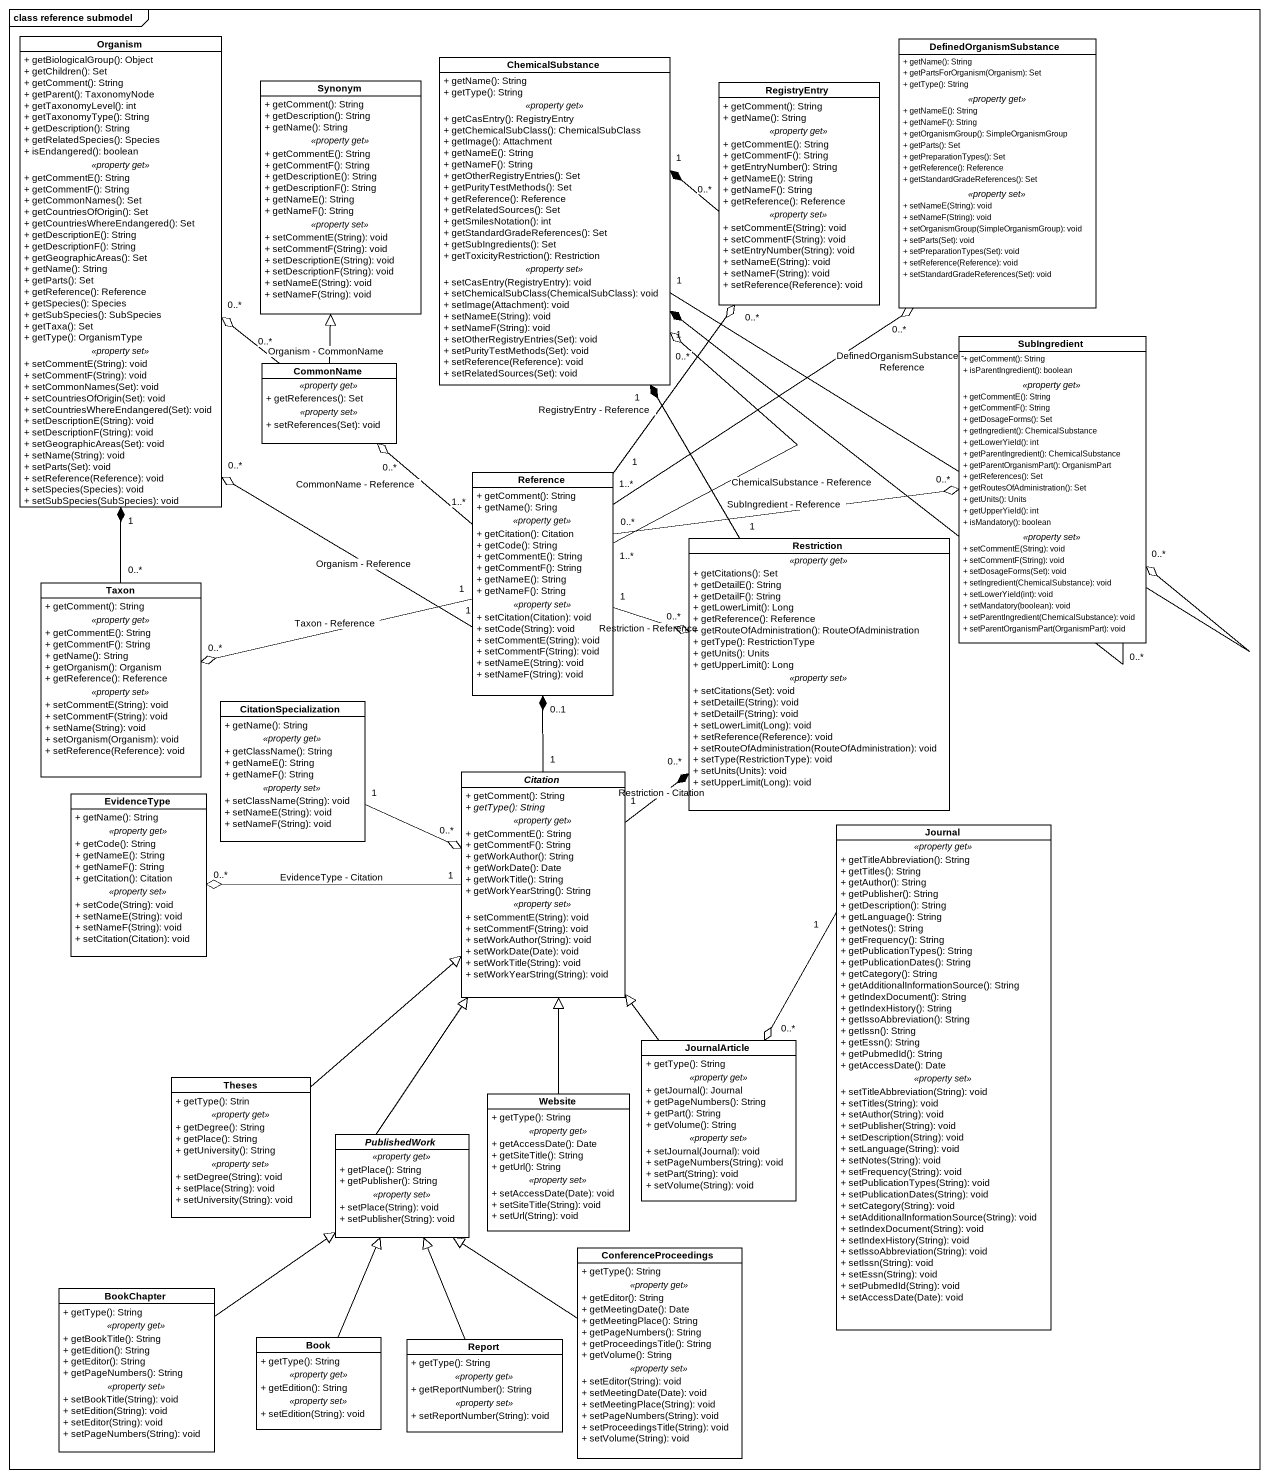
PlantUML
@startuml
mainframe class reference submodel
hide circle
hide empty members
skinparam classAttributeIconSize 0
class Organism {
  + getBiologicalGroup(): Object
  + getChildren(): Set
  + getComment(): String
  + getParent(): TaxonomyNode
  + getTaxonomyLevel(): int
  + getTaxonomyType(): String
  + getDescription(): String
  + getRelatedSpecies(): Species
  + isEndangered(): boolean
  .. <<property get>> ..
  + getCommentE(): String
  + getCommentF(): String
  + getCommonNames(): Set
  + getCountriesOfOrigin(): Set
  + getCountriesWhereEndangered(): Set
  + getDescriptionE(): String
  + getDescriptionF(): String
  + getGeographicAreas(): Set
  + getName(): String
  + getParts(): Set
  + getReference(): Reference
  + getSpecies(): Species
  + getSubSpecies(): SubSpecies
  + getTaxa(): Set
  + getType(): OrganismType
  .. <<property set>> ..
  + setCommentE(String): void
  + setCommentF(String): void
  + setCommonNames(Set): void
  + setCountriesOfOrigin(Set): void
  + setCountriesWhereEndangered(Set): void
  + setDescriptionE(String): void
  + setDescriptionF(String): void
  + setGeographicAreas(Set): void
  + setName(String): void
  + setParts(Set): void
  + setReference(Reference): void
  + setSpecies(Species): void
  + setSubSpecies(SubSpecies): void
}
class DefinedOrganismSubstance {
  + getName(): String
  + getPartsForOrganism(Organism): Set
  + getType(): String
  .. <<property get>> ..
  + getNameE(): String
  + getNameF(): String
  + getOrganismGroup(): SimpleOrganismGroup
  + getParts(): Set
  + getPreparationTypes(): Set
  + getReference(): Reference
  + getStandardGradeReferences(): Set
  .. <<property set>> ..
  + setNameE(String): void
  + setNameF(String): void
  + setOrganismGroup(SimpleOrganismGroup): void
  + setParts(Set): void
  + setPreparationTypes(Set): void
  + setReference(Reference): void
  + setStandardGradeReferences(Set): void
}
class Synonym {
  + getComment(): String
  + getDescription(): String
  + getName(): String
  .. <<property get>> ..
  + getCommentE(): String
  + getCommentF(): String
  + getDescriptionE(): String
  + getDescriptionF(): String
  + getNameE(): String
  + getNameF(): String
  .. <<property set>> ..
  + setCommentE(String): void
  + setCommentF(String): void
  + setDescriptionE(String): void
  + setDescriptionF(String): void
  + setNameE(String): void
  + setNameF(String): void
}
class ChemicalSubstance {
  + getName(): String
  + getType(): String
  .. <<property get>> ..
  + getCasEntry(): RegistryEntry
  + getChemicalSubClass(): ChemicalSubClass
  + getImage(): Attachment
  + getNameE(): String
  + getNameF(): String
  + getOtherRegistryEntries(): Set
  + getPurityTestMethods(): Set
  + getReference(): Reference
  + getRelatedSources(): Set
  + getSmilesNotation(): int
  + getStandardGradeReferences(): Set
  + getSubIngredients(): Set
  + getToxicityRestriction(): Restriction
  .. <<property set>> ..
  + setCasEntry(RegistryEntry): void
  + setChemicalSubClass(ChemicalSubClass): void
  + setImage(Attachment): void
  + setNameE(String): void
  + setNameF(String): void
  + setOtherRegistryEntries(Set): void
  + setPurityTestMethods(Set): void
  + setReference(Reference): void
  + setRelatedSources(Set): void
}
class RegistryEntry {
  + getComment(): String
  + getName(): String
  .. <<property get>> ..
  + getCommentE(): String
  + getCommentF(): String
  + getEntryNumber(): String
  + getNameE(): String
  + getNameF(): String
  + getReference(): Reference
  .. <<property set>> ..
  + setCommentE(String): void
  + setCommentF(String): void
  + setEntryNumber(String): void
  + setNameE(String): void
  + setNameF(String): void
  + setReference(Reference): void
}
class SubIngredient {
  + getComment(): String
  + isParentIngredient(): boolean
  .. <<property get>> ..
  + getCommentE(): String
  + getCommentF(): String
  + getDosageForms(): Set
  + getIngredient(): ChemicalSubstance
  + getLowerYield(): int
  + getParentIngredient(): ChemicalSubstance
  + getParentOrganismPart(): OrganismPart
  + getReferences(): Set
  + getRoutesOfAdministration(): Set
  + getUnits(): Units
  + getUpperYield(): int
  + isMandatory(): boolean
  .. <<property set>> ..
  + setCommentE(String): void
  + setCommentF(String): void
  + setDosageForms(Set): void
  + setIngredient(ChemicalSubstance): void
  + setLowerYield(int): void
  + setMandatory(boolean): void
  + setParentIngredient(ChemicalSubstance): void
  + setParentOrganismPart(OrganismPart): void
}
class CommonName {
  .. <<property get>> ..
  + getReferences(): Set
  .. <<property set>> ..
  + setReferences(Set): void
}
class Reference {
  + getComment(): String
  + getName(): Sring
  .. <<property get>> ..
  + getCitation(): Citation
  + getCode(): String
  + getCommentE(): String
  + getCommentF(): String
  + getNameE(): String
  + getNameF(): String
  .. <<property set>> ..
  + setCitation(Citation): void
  + setCode(String): void
  + setCommentE(String): void
  + setCommentF(String): void
  + setNameE(String): void
  + setNameF(String): void
}
class Restriction {
  .. <<property get>> ..
  + getCitations(): Set
  + getDetailE(): String
  + getDetailF(): String
  + getLowerLimit(): Long
  + getReference(): Reference
  + getRouteOfAdministration(): RouteOfAdministration
  + getType(): RestrictionType
  + getUnits(): Units
  + getUpperLimit(): Long
  .. <<property set>> ..
  + setCitations(Set): void
  + setDetailE(String): void
  + setDetailF(String): void
  + setLowerLimit(Long): void
  + setReference(Reference): void
  + setRouteOfAdministration(RouteOfAdministration): void
  + setType(RestrictionType): void
  + setUnits(Units): void
  + setUpperLimit(Long): void
}
class Taxon {
  + getComment(): String
  .. <<property get>> ..
  + getCommentE(): String
  + getCommentF(): String
  + getName(): String
  + getOrganism(): Organism
  + getReference(): Reference
  .. <<property set>> ..
  + setCommentE(String): void
  + setCommentF(String): void
  + setName(String): void
  + setOrganism(Organism): void
  + setReference(Reference): void
}
class CitationSpecialization {
  + getName(): String
  .. <<property get>> ..
  + getClassName(): String
  + getNameE(): String
  + getNameF(): String
  .. <<property set>> ..
  + setClassName(String): void
  + setNameE(String): void
  + setNameF(String): void
}
abstract class Citation {
  + getComment(): String
  {abstract} + getType(): String
  .. <<property get>> ..
  + getCommentE(): String
  + getCommentF(): String
  + getWorkAuthor(): String
  + getWorkDate(): Date
  + getWorkTitle(): String
  + getWorkYearString(): String
  .. <<property set>> ..
  + setCommentE(String): void
  + setCommentF(String): void
  + setWorkAuthor(String): void
  + setWorkDate(Date): void
  + setWorkTitle(String): void
  + setWorkYearString(String): void
}
class EvidenceType {
  + getName(): String
  .. <<property get>> ..
  + getCode(): String
  + getNameE(): String
  + getNameF(): String
  + getCitation(): Citation
  .. <<property set>> ..
  + setCode(String): void
  + setNameE(String): void
  + setNameF(String): void
  + setCitation(Citation): void
}
class Journal {
  .. <<property get>> ..
  + getTitleAbbreviation(): String
  + getTitles(): String
  + getAuthor(): String
  + getPublisher(): String
  + getDescription(): String
  + getLanguage(): String
  + getNotes(): String
  + getFrequency(): String
  + getPublicationTypes(): String
  + getPublicationDates(): String
  + getCategory(): String
  + getAdditionalInformationSource(): String
  + getIndexDocument(): String
  + getIndexHistory(): String
  + getIssoAbbreviation(): String
  + getIssn(): String
  + getEssn(): String
  + getPubmedId(): String
  + getAccessDate(): Date
  .. <<property set>> ..
  + setTitleAbbreviation(String): void
  + setTitles(String): void
  + setAuthor(String): void
  + setPublisher(String): void
  + setDescription(String): void
  + setLanguage(String): void
  + setNotes(String): void
  + setFrequency(String): void
  + setPublicationTypes(String): void
  + setPublicationDates(String): void
  + setCategory(String): void
  + setAdditionalInformationSource(String): void
  + setIndexDocument(String): void
  + setIndexHistory(String): void
  + setIssoAbbreviation(String): void
  + setIssn(String): void
  + setEssn(String): void
  + setPubmedId(String): void
  + setAccessDate(Date): void
}
class JournalArticle {
  + getType(): String
  .. <<property get>> ..
  + getJournal(): Journal
  + getPageNumbers(): String
  + getPart(): String
  + getVolume(): String
  .. <<property set>> ..
  + setJournal(Journal): void
  + setPageNumbers(String): void
  + setPart(String): void
  + setVolume(String): void
}
class Theses {
  + getType(): Strin
  .. <<property get>> ..
  + getDegree(): String
  + getPlace(): String
  + getUniversity(): String
  .. <<property set>> ..
  + setDegree(String): void
  + setPlace(String): void
  + setUniversity(String): void
}
class Website {
  + getType(): String
  .. <<property get>> ..
  + getAccessDate(): Date
  + getSiteTitle(): String
  + getUrl(): String
  .. <<property set>> ..
  + setAccessDate(Date): void
  + setSiteTitle(String): void
  + setUrl(String): void
}
abstract class PublishedWork {
  .. <<property get>> ..
  + getPlace(): String
  + getPublisher(): String
  .. <<property set>> ..
  + setPlace(String): void
  + setPublisher(String): void
}
class ConferenceProceedings {
  + getType(): String
  .. <<property get>> ..
  + getEditor(): String
  + getMeetingDate(): Date
  + getMeetingPlace(): String
  + getPageNumbers(): String
  + getProceedingsTitle(): String
  + getVolume(): String
  .. <<property set>> ..
  + setEditor(String): void
  + setMeetingDate(Date): void
  + setMeetingPlace(String): void
  + setPageNumbers(String): void
  + setProceedingsTitle(String): void
  + setVolume(String): void
}
class BookChapter {
  + getType(): String
  .. <<property get>> ..
  + getBookTitle(): String
  + getEdition(): String
  + getEditor(): String
  + getPageNumbers(): String
  .. <<property set>> ..
  + setBookTitle(String): void
  + setEdition(String): void
  + setEditor(String): void
  + setPageNumbers(String): void
}
class Book {
  + getType(): String
  .. <<property get>> ..
  + getEdition(): String
  .. <<property set>> ..
  + setEdition(String): void
}
class Report {
  + getType(): String
  .. <<property get>> ..
  + getReportNumber(): String
  .. <<property set>> ..
  + setReportNumber(String): void
}
ChemicalSubstance "1" -right-o "0..*" SubIngredient
RegistryEntry "0..*" -left-* "1" ChemicalSubstance
SubIngredient "0..*" -left-* "1" ChemicalSubstance
CommonName "0..*" -up-o "0..*" Organism : Organism - CommonName
CommonName -up-|> Synonym
Reference "1" -up-o "0..*" Organism : Organism - Reference
Reference "1..*" -up-o "0..*" DefinedOrganismSubstance : DefinedOrganismSubstance - Reference
Reference "1..*" -up-o "0..*" ChemicalSubstance : ChemicalSubstance - Reference
Reference "1" -up-o "0..*" RegistryEntry : RegistryEntry - Reference
Reference "0..*" -right-o "0..*" SubIngredient : SubIngredient - Reference
Reference "1..*" -up-o "0..*" CommonName : CommonName - Reference
Reference "1" -right-o "0..*" Restriction : Restriction - Reference
Reference "1" -left-o "0..*" Taxon : Taxon - Reference
Restriction "1" -up-* "1" ChemicalSubstance
Taxon "0..*" -up-* "1" Organism
CitationSpecialization "1" -right-o "0..*" Citation
Citation "1" -up-* "0..1" Reference
Citation "1" -up-* "0..*" Restriction : Restriction - Citation
Citation "1" -left-o "0..*" EvidenceType : EvidenceType - Citation
Journal "1" -left-o "0..*" JournalArticle
JournalArticle -up-|> Citation
Theses -up-|> Citation
Website -up-|> Citation
PublishedWork -up-|> Citation
ConferenceProceedings -up-|> PublishedWork
BookChapter -up-|> PublishedWork
Book -up-|> PublishedWork
Report -up-|> PublishedWork
@enduml
